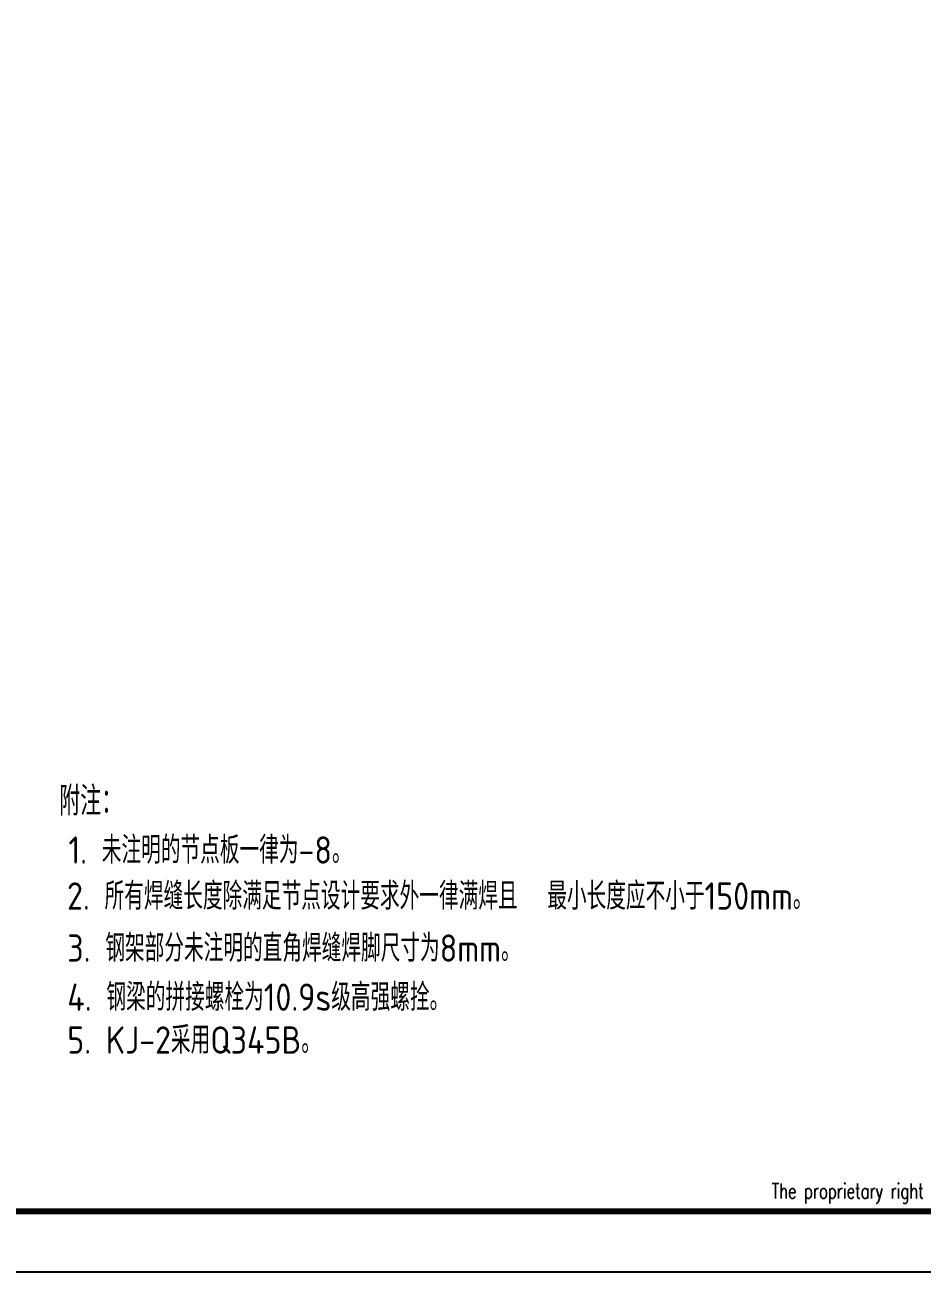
# Model space of a CAD drawing. Header units: millimetres. Extents: x 865490 to 879904, y 39442 to 44891.
# Drawn here: x 878272.1 to 878419.9, y 39450 to 39655.4 of the extents above; entities that cross this region are included whole.
import ezdxf
from ezdxf.enums import TextEntityAlignment as Align

# ---------------------------------------------------------------- set-up
doc = ezdxf.new("R2010")
doc.units = ezdxf.units.MM
doc.header["$LTSCALE"] = 1000
doc.header["$MEASUREMENT"] = 0
doc.layers.add('CON', color=3, linetype='Continuous')
doc.styles.add('ECEC_TQ', font='txt_l.shx', dxfattribs={"bigfont": 'hztxt_l.shx'})
doc.styles.add('GBHZ', font='gbenor.shx', dxfattribs={"width": 0.9, "bigfont": 'gbcbig.shx'})

msp = doc.modelspace()

# ---------------------------------------------------------------- linework, layer by layer
msp.add_line((878616.075, 39449.955), (877564.825, 39449.955))
at = {"color": 0, "const_width": 1}
msp.add_lwpolyline([(878606.075, 39459.955), (877589.825, 39459.955), (877589.825, 40033.955), (878606.075, 40033.955)], close=True, dxfattribs=at)

# ---------------------------------------------------------------- texts
at = {"style": 'GBHZ'}
for s, height, p in [('附注：', 4.8, (878277.788, 39525.159)), ('1. 未注明的节点板一律为-8。', 4.5, (878279.32, 39517.236))]:
    msp.add_text(s, height=height, dxfattribs=at).set_placement(p)
at = {"style": 'ECEC_TQ', "width": 0.72}
msp.add_text('The proprietary right of this document belongs to Anhui Huadong Chemical And Medical Engineering  Co.,Ltd.  and any replication or transfer to the 3rd. side is forbidden without its permission. ', height=2.5, dxfattribs=at).set_placement((878516.075, 39462.955), align=Align.MIDDLE)
at = {"layer": 'CON', "color": 7, "ltscale": 0.5, "style": 'GBHZ'}
for s, p in [('2. 所有焊缝长度除满足节点设计要求外一律满焊且  最小长度应不小于150mm。', (878279.074, 39509.653)), ('3. 钢架部分未注明的直角焊缝焊脚尺寸为8mm。', (878279.118, 39501.074)), ('4. 钢梁的拼接螺栓为10.9s级高强螺拴。', (878279.118, 39492.992)), ('5. KJ-2采用Q345B。', (878279.118, 39485.931))]:
    msp.add_text(s, height=4.5, dxfattribs=at).set_placement(p)

doc.saveas('drawing.dxf')
